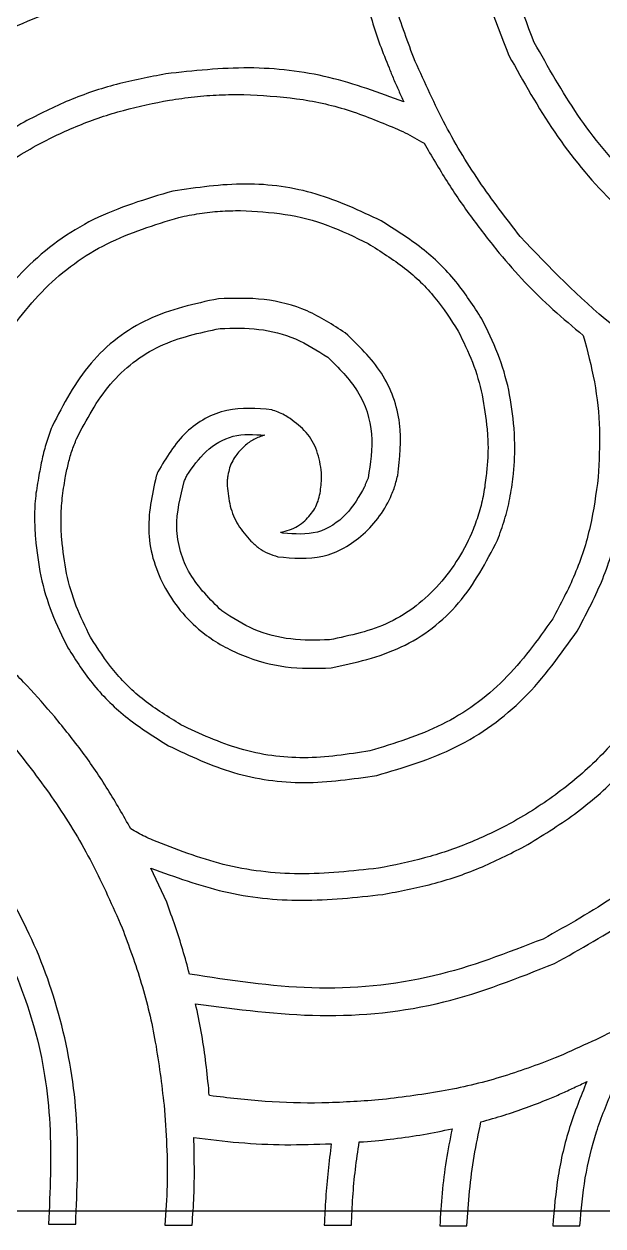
# Model space of a CAD drawing. Extents: x 0 to 371, y 0 to 260.
# Drawn here: x 242.17 to 259.67, y 0.21 to 36.57 of the extents above; entities that cross this region are included whole.
import ezdxf

# ---------------------------------------------------------------- set-up
doc = ezdxf.new("R2010")
doc.units = 0
doc.layers.add('Layer_1', color=7, linetype='CONTINUOUS')

msp = doc.modelspace()

# ---------------------------------------------------------------- linework, layer by layer
at = {"layer": 'Layer_1', "color": 7}
for points in [[(0.02646, 259.95312), (370.443122, 259.95312), (370.443122, 0.661457), (0.02646, 0.661457)], [(248.816852, 34.4348)], [(248.720215, 30.924935)]]:
    msp.add_lwpolyline(points, close=True, dxfattribs=at)
for points in [[(251.169162, 22.859795), (251.169162, 22.992087)], [(246.485727, 10.001148), (246.009787, 11.033126)], [(252.30656, 2.751462), (252.438852, 2.751462)], [(242.913852, 0.264791), (243.733957, 0.264791)], [(246.433017, 0.23792), (247.253122, 0.23792)], [(251.248227, 0.23792), (252.068332, 0.23792)], [(254.741037, 0.211565), (255.561142, 0.211565)], [(258.153749, 0.211565), (258.97437, 0.211565)]]:
    msp.add_lwpolyline(points, dxfattribs=at)
for points, knots in [([(255.640207, 46.566874), (255.459599, 45.304785), (255.099927, 42.791385), (255.485288, 39.021897), (256.390396, 36.728846), (256.830832, 35.613021)], [0, 0, 0, 0, 3.817741, 7.602876, 11.19059, 11.19059, 11.19059, 11.19059]), ([(257.598227, 36.009896), (257.1702, 37.112584), (256.288893, 39.38302), (255.9687, 43.113116), (256.366684, 45.589636), (256.566249, 46.831457)], [0, 0, 0, 0, 3.536436, 7.28153, 11.048228, 11.048228, 11.048228, 11.048228]), ([(253.947287, 35.559795), (253.741516, 36.114275), (253.322005, 37.244717), (252.903341, 39.048445), (252.75357, 40.294612), (252.67708, 40.931043)], [0, 0, 0, 0, 1.773057, 3.6148, 5.537175, 5.537175, 5.537175, 5.537175]), ([(241.644162, 36.380416), (242.314781, 36.667458), (243.689442, 37.255848), (245.933639, 37.739263), (247.483323, 37.82412), (248.26908, 37.867147)], [0, 0, 0, 0, 2.184858, 4.4786, 6.837881, 6.837881, 6.837881, 6.837881]), ([(252.492078, 37.411878), (252.556902, 37.160908), (252.685043, 36.664808), (252.924022, 35.940383), (253.112593, 35.474088), (253.206247, 35.242501)], [0, 0, 0, 0, 0.777492, 1.536895, 2.286196, 2.286196, 2.286196, 2.286196]), ([(262.387082, 30.189063), (261.747593, 30.726188), (260.461198, 31.806667), (258.847677, 33.78209), (258.016406, 35.26427), (257.598227, 36.009896)], [0, 0, 0, 0, 2.50184, 5.032695, 7.594725, 7.594725, 7.594725, 7.594725]), ([(257.174997, 30.135837), (256.749584, 30.68668), (255.895432, 31.792674), (254.809969, 33.611401), (254.236632, 34.9063), (253.947287, 35.559795)], [0, 0, 0, 0, 2.086879, 4.19008, 6.332929, 6.332929, 6.332929, 6.332929]), ([(256.830832, 35.613021), (257.269812, 34.825479), (258.141206, 33.262174), (259.839439, 31.19034), (261.189328, 30.060733), (261.857915, 29.501249)], [0, 0, 0, 0, 2.701851, 5.363294, 7.97507, 7.97507, 7.97507, 7.97507]), ([(246.459372, 35.057499), (245.961012, 34.962391), (244.966752, 34.772645), (243.522222, 34.290591), (242.622845, 33.831666), (242.173328, 33.602291)], [0, 0, 0, 0, 1.521205, 3.0349, 4.547437, 4.547437, 4.547437, 4.547437]), ([(253.655832, 34.210523), (252.909187, 34.486192), (251.399187, 35.0437), (248.940133, 35.332042), (247.295501, 35.150033), (246.459372, 35.057499)], [0, 0, 0, 0, 2.382423, 4.818162, 7.337126, 7.337126, 7.337126, 7.337126]), ([(253.206247, 35.242501), (253.252175, 35.127518), (253.344601, 34.89613), (253.497803, 34.553469), (253.603044, 34.325082), (253.655832, 34.210523)], [0, 0, 0, 0, 0.371413, 0.747421, 1.125839, 1.125839, 1.125839, 1.125839]), ([(238.7601, 29.60667), (239.117535, 30.045231), (239.827167, 30.915925), (241.114594, 32.009113), (242.451685, 32.876529), (243.817836, 33.521935), (245.167892, 33.984651), (246.099511, 34.170718), (246.565308, 34.263749)], [0, 0, 0, 0, 1.694248, 3.363666, 5.041543, 6.462724, 7.886535, 9.310269, 9.310269, 9.310269, 9.310269]), ([(246.565308, 34.263749), (246.817555, 34.300523), (247.318287, 34.373522), (248.070473, 34.430972), (248.56922, 34.43353), (248.816852, 34.4348)], [0, 0, 0, 0, 0.764611, 1.517822, 2.260581, 2.260581, 2.260581, 2.260581]), ([(248.816852, 34.4348), (249.350386, 34.406929), (250.406285, 34.35177), (251.952602, 34.012424), (252.913654, 33.614514), (253.391249, 33.416773)], [0, 0, 0, 0, 1.601314, 3.169101, 4.717874, 4.717874, 4.717874, 4.717874]), ([(242.173328, 33.602291), (241.660732, 33.290947), (240.637353, 32.669359), (239.274879, 31.47589), (238.509761, 30.549162), (238.124997, 30.083126)], [0, 0, 0, 0, 1.797007, 3.587655, 5.399073, 5.399073, 5.399073, 5.399073]), ([(253.391249, 33.416773), (253.49289, 33.371478), (253.692958, 33.282319), (253.980314, 33.124618), (254.169554, 33.019814), (254.26458, 32.967188)], [0, 0, 0, 0, 0.33368, 0.656813, 0.982731, 0.982731, 0.982731, 0.982731]), ([(254.26458, 32.967188), (254.491669, 32.576182), (254.944218, 31.796978), (255.706733, 30.684631), (256.262735, 29.983196), (256.539894, 29.633541)], [0, 0, 0, 0, 1.356194, 2.702651, 4.040972, 4.040972, 4.040972, 4.040972]), ([(252.968019, 30.612293), (252.324144, 30.916054), (251.028494, 31.527302), (248.843862, 31.828792), (247.401357, 31.618445), (246.671245, 31.511979)], [0, 0, 0, 0, 2.12763, 4.281365, 6.488666, 6.488666, 6.488666, 6.488666]), ([(246.671245, 31.511979), (245.854127, 31.26991), (244.225963, 30.787571), (242.109288, 29.247555), (241.115556, 27.852843), (240.612183, 27.146354)], [0, 0, 0, 0, 2.544261, 5.069616, 7.661989, 7.661989, 7.661989, 7.661989]), ([(246.856247, 30.718229), (247.062849, 30.760187), (247.474015, 30.84369), (248.097713, 30.912594), (248.513313, 30.920833), (248.720215, 30.924935)], [0, 0, 0, 0, 0.632265, 1.258296, 1.878937, 1.878937, 1.878937, 1.878937]), ([(248.720215, 30.924935), (249.170005, 30.901482), (250.065144, 30.854807), (251.37425, 30.517318), (252.172555, 30.121906), (252.571144, 29.924479)], [0, 0, 0, 0, 1.34924, 2.685161, 4.017308, 4.017308, 4.017308, 4.017308]), ([(241.326352, 26.723124), (241.790024, 27.364854), (242.705771, 28.632265), (244.633183, 30.038461), (246.114169, 30.491317), (246.856247, 30.718229)], [0, 0, 0, 0, 2.366487, 4.673792, 6.990994, 6.990994, 6.990994, 6.990994]), ([(256.010727, 27.649166), (255.761937, 28.037511), (255.255494, 28.828036), (254.212262, 29.831973), (253.388023, 30.348889), (252.968019, 30.612293)], [0, 0, 0, 0, 1.380369, 2.809918, 4.295238, 4.295238, 4.295238, 4.295238]), ([(252.571144, 29.924479), (252.948974, 29.689103), (253.689427, 29.227822), (254.625035, 28.331627), (255.07579, 27.624821), (255.296558, 27.278646)], [0, 0, 0, 0, 1.333712, 2.613745, 3.842465, 3.842465, 3.842465, 3.842465]), ([(267.387807, 23.759481), (266.027308, 24.241513), (263.393619, 25.174641), (259.874644, 27.310171), (258.057263, 29.212387), (257.174997, 30.135837)], [0, 0, 0, 0, 4.325797, 8.373984, 12.19338, 12.19338, 12.19338, 12.19338]), ([(256.539894, 29.633541), (256.794411, 29.338337), (257.306635, 28.74423), (258.158682, 27.915453), (258.770683, 27.40445), (259.07979, 27.146354)], [0, 0, 0, 0, 1.168937, 2.352526, 3.560394, 3.560394, 3.560394, 3.560394]), ([(248.046872, 28.257398), (247.322628, 28.100955), (245.882078, 27.789783), (244.050594, 26.386687), (243.366808, 25.065224), (243.019789, 24.394585)], [0, 0, 0, 0, 2.205182, 4.386198, 6.633616, 6.633616, 6.633616, 6.633616]), ([(251.88333, 27.22542), (251.50957, 27.467456), (250.757691, 27.954351), (249.419958, 28.296254), (248.50878, 28.270469), (248.046872, 28.257398)], [0, 0, 0, 0, 1.329611, 2.674722, 4.057669, 4.057669, 4.057669, 4.057669]), ([(256.989995, 24.341874), (256.946239, 24.725741), (256.858905, 25.49191), (256.521495, 26.607381), (256.181462, 27.300928), (256.010727, 27.649166)], [0, 0, 0, 0, 1.157468, 2.310219, 3.472746, 3.472746, 3.472746, 3.472746]), ([(243.760828, 24.024065), (244.063755, 24.60015), (244.661562, 25.737018), (246.231787, 26.959591), (247.476107, 27.224818), (248.099582, 27.357712)], [0, 0, 0, 0, 1.939237, 3.826964, 5.722687, 5.722687, 5.722687, 5.722687]), ([(248.099582, 27.357712), (248.491482, 27.367172), (249.264233, 27.385827), (250.397589, 27.097058), (251.036678, 26.688071), (251.354164, 26.484896)], [0, 0, 0, 0, 1.173336, 2.313595, 3.439248, 3.439248, 3.439248, 3.439248]), ([(255.296558, 27.278646), (255.449705, 26.967642), (255.754394, 26.348889), (256.049927, 25.347797), (256.129357, 24.66101), (256.169374, 24.315003)], [0, 0, 0, 0, 1.038856, 2.066839, 3.110587, 3.110587, 3.110587, 3.110587]), ([(253.47083, 22.913021), (253.529155, 23.440078), (253.646921, 24.504286), (253.071333, 26.088861), (252.282048, 26.843968), (251.88333, 27.22542)], [0, 0, 0, 0, 1.577528, 3.185267, 4.826555, 4.826555, 4.826555, 4.826555]), ([(259.07979, 27.146354), (259.203238, 26.680522), (259.450487, 25.74752), (259.603924, 24.302844), (259.554526, 23.339965), (259.529892, 22.859795)], [0, 0, 0, 0, 1.444513, 2.893171, 4.334215, 4.334215, 4.334215, 4.334215]), ([(251.354164, 26.484896), (251.683042, 26.16428), (252.340046, 25.523785), (252.789142, 24.171334), (252.643285, 23.276181), (252.571144, 22.83344)], [0, 0, 0, 0, 1.365466, 2.727799, 4.061015, 4.061015, 4.061015, 4.061015]), ([(249.660727, 24.897396), (249.202723, 24.937541), (248.275494, 25.018816), (246.961734, 24.279934), (246.472946, 23.447692), (246.221144, 23.018958)], [0, 0, 0, 0, 1.356337, 2.745907, 4.222353, 4.222353, 4.222353, 4.222353]), ([(250.216249, 24.632813), (250.159014, 24.668403), (250.041731, 24.741332), (249.856226, 24.831877), (249.724935, 24.875878), (249.660727, 24.897396)], [0, 0, 0, 0, 0.202151, 0.414237, 0.617239, 0.617239, 0.617239, 0.617239]), ([(243.019789, 24.394585), (242.961552, 24.234018), (242.844978, 23.912602), (242.713171, 23.41683), (242.652957, 23.080722), (242.622914, 22.913021)], [0, 0, 0, 0, 0.512246, 1.025391, 1.536387, 1.536387, 1.536387, 1.536387]), ([(251.169162, 22.992087), (251.134195, 23.218019), (251.066323, 23.656569), (250.729997, 24.243269), (250.387222, 24.503175), (250.216249, 24.632813)], [0, 0, 0, 0, 0.682479, 1.32474, 1.963902, 1.963902, 1.963902, 1.963902]), ([(243.416664, 22.83344), (243.44475, 22.971965), (243.500168, 23.245285), (243.611114, 23.64479), (243.711233, 23.898425), (243.760828, 24.024065)], [0, 0, 0, 0, 0.424009, 0.8366, 1.2416, 1.2416, 1.2416, 1.2416]), ([(247.094475, 22.913021), (247.273243, 23.167131), (247.631398, 23.676233), (248.481914, 24.197187), (249.124069, 24.152592), (249.44937, 24.130001)], [0, 0, 0, 0, 0.929904, 1.863034, 2.821039, 2.821039, 2.821039, 2.821039]), ([(249.44937, 24.130001), (249.338203, 24.093202), (249.115761, 24.019567), (248.83183, 23.808267), (248.678537, 23.634459), (248.602394, 23.548124)], [0, 0, 0, 0, 0.349447, 0.699231, 1.044459, 1.044459, 1.044459, 1.044459]), ([(256.169374, 24.315003), (256.181858, 24.156709), (256.206654, 23.842323), (256.190692, 23.373355), (256.158796, 23.065369), (256.143019, 22.913021)], [0, 0, 0, 0, 0.47604, 0.945453, 1.404938, 1.404938, 1.404938, 1.404938]), ([(256.963124, 22.886666), (256.977341, 23.04562), (257.005909, 23.365039), (257.010736, 23.851151), (256.996965, 24.176969), (256.989995, 24.341874)], [0, 0, 0, 0, 0.478613, 0.961775, 1.45692, 1.45692, 1.45692, 1.45692]), ([(248.602394, 23.548124), (248.560134, 23.484549), (248.475259, 23.356862), (248.379118, 23.143665), (248.351659, 22.990345), (248.33781, 22.913021)], [0, 0, 0, 0, 0.228959, 0.459846, 0.694772, 0.694772, 0.694772, 0.694772]), ([(242.622914, 22.913021), (242.585736, 22.707804), (242.510736, 22.293809), (242.480359, 21.654328), (242.504663, 21.225158), (242.516977, 21.007712)], [0, 0, 0, 0, 0.625173, 1.261198, 1.914414, 1.914414, 1.914414, 1.914414]), ([(246.221144, 23.018958), (246.213908, 23.007828), (246.197868, 22.983156), (246.189025, 22.935549), (246.175619, 22.903725), (246.168433, 22.886666)], [0, 0, 0, 0, 0.039476, 0.087505, 0.142997, 0.142997, 0.142997, 0.142997]), ([(247.014894, 22.727503), (247.023948, 22.747363), (247.042818, 22.788751), (247.066551, 22.851773), (247.08542, 22.893161), (247.094475, 22.913021)], [0, 0, 0, 0, 0.065465, 0.136427, 0.201892, 0.201892, 0.201892, 0.201892]), ([(248.33781, 22.913021), (248.3307, 22.877837), (248.316567, 22.807904), (248.311616, 22.701185), (248.311509, 22.630505), (248.311455, 22.595212)], [0, 0, 0, 0, 0.107533, 0.213734, 0.319652, 0.319652, 0.319652, 0.319652]), ([(249.846245, 20.45219), (250.306303, 20.411198), (251.237692, 20.328209), (252.519001, 21.080465), (253.134596, 21.932404), (253.359747, 22.516672), (253.419397, 22.711795), (253.453421, 22.844909), (253.47083, 22.913021)], [0, 0, 0, 0, 1.356337, 2.745907, 4.222353, 4.421867, 4.623134, 4.834031, 4.834031, 4.834031, 4.834031]), ([(256.143019, 22.913021), (256.120609, 22.723502), (256.076304, 22.348804), (255.938859, 21.799856), (255.604696, 20.834761), (254.818025, 19.569845), (253.281572, 18.33417), (252.032645, 18.070673), (251.406874, 17.938648)], [0, 0, 0, 0, 0.572018, 1.130935, 1.693503, 3.632811, 5.520735, 7.416586, 7.416586, 7.416586, 7.416586]), ([(258.894788, 18.203232), (259.153991, 18.69133), (259.672394, 19.667524), (260.171229, 21.262527), (260.307864, 22.361943), (260.376352, 22.913021)], [0, 0, 0, 0, 1.655747, 3.311482, 4.975489, 4.975489, 4.975489, 4.975489]), ([(243.310727, 20.981356), (243.299946, 21.190386), (243.278571, 21.604843), (243.321663, 22.224793), (243.385015, 22.630673), (243.416664, 22.83344)], [0, 0, 0, 0, 0.627466, 1.244117, 1.859713, 1.859713, 1.859713, 1.859713]), ([(246.168433, 22.886666), (246.042694, 22.314509), (245.789398, 21.161922), (246.357368, 19.412832), (247.44199, 18.145134), (248.764631, 17.424998), (250.082831, 17.05437), (250.996942, 17.07947), (251.4601, 17.092188)], [0, 0, 0, 0, 1.731203, 3.487438, 5.285215, 6.609014, 7.955642, 9.338713, 9.338713, 9.338713, 9.338713]), ([(248.152808, 18.81198), (247.798161, 19.161948), (247.095178, 19.855658), (246.66251, 21.330112), (246.898657, 22.266561), (247.014894, 22.727503)], [0, 0, 0, 0, 1.479953, 2.933571, 4.342663, 4.342663, 4.342663, 4.342663]), ([(248.311455, 22.595212), (248.33461, 22.390756), (248.381087, 21.98037), (248.616616, 21.395309), (248.889653, 21.083784), (249.025624, 20.928646)], [0, 0, 0, 0, 0.616138, 1.236716, 1.852341, 1.852341, 1.852341, 1.852341]), ([(252.465207, 22.568856), (252.29998, 22.277576), (251.966876, 21.690346), (251.057528, 21.083236), (250.358248, 21.138798), (250.004892, 21.166874)], [0, 0, 0, 0, 1.000364, 2.016767, 3.055005, 3.055005, 3.055005, 3.055005]), ([(250.66635, 21.536878), (250.774409, 21.656886), (250.992287, 21.898857), (251.141405, 22.373939), (251.159916, 22.697957), (251.169162, 22.859795)], [0, 0, 0, 0, 0.479683, 0.967182, 1.45365, 1.45365, 1.45365, 1.45365]), ([(252.571144, 22.83344), (252.560342, 22.804568), (252.537842, 22.744428), (252.498508, 22.657868), (252.476009, 22.597729), (252.465207, 22.568856)], [0, 0, 0, 0, 0.092457, 0.192584, 0.28504, 0.28504, 0.28504, 0.28504]), ([(256.487183, 20.955001), (256.561355, 21.159951), (256.71057, 21.572256), (256.86981, 22.219424), (256.931737, 22.662234), (256.963124, 22.886666)], [0, 0, 0, 0, 0.653591, 1.314851, 1.994441, 1.994441, 1.994441, 1.994441]), ([(259.529892, 22.859795), (259.462939, 22.359207), (259.329054, 21.358181), (258.863544, 19.908472), (258.390114, 19.01822), (258.153749, 18.573751)], [0, 0, 0, 0, 1.513347, 3.026242, 4.534674, 4.534674, 4.534674, 4.534674]), ([(249.92531, 21.19323), (250.017685, 21.213857), (250.197908, 21.2541), (250.451793, 21.368632), (250.594536, 21.480565), (250.66635, 21.536878)], [0, 0, 0, 0, 0.283586, 0.553275, 0.82633, 0.82633, 0.82633, 0.82633]), ([(250.004892, 21.166874), (249.995858, 21.168613), (249.977114, 21.172221), (249.953089, 21.187883), (249.934344, 21.191491), (249.92531, 21.19323)], [0, 0, 0, 0, 0.027378, 0.056812, 0.08419, 0.08419, 0.08419, 0.08419]), ([(242.516977, 21.007712), (242.560733, 20.623845), (242.648067, 19.857676), (242.985477, 18.742205), (243.32551, 18.048658), (243.496245, 17.70042)], [0, 0, 0, 0, 1.157468, 2.310219, 3.472746, 3.472746, 3.472746, 3.472746]), ([(244.184058, 18.01823), (244.030883, 18.329192), (243.726151, 18.947831), (243.430257, 19.948696), (243.350773, 20.635388), (243.310727, 20.981356)], [0, 0, 0, 0, 1.03879, 2.066605, 3.11024, 3.11024, 3.11024, 3.11024]), ([(249.025624, 20.928646), (249.105863, 20.855083), (249.263529, 20.710534), (249.541995, 20.545895), (249.744365, 20.483568), (249.846245, 20.45219)], [0, 0, 0, 0, 0.326106, 0.640784, 0.959816, 0.959816, 0.959816, 0.959816]), ([(251.4601, 17.092188), (252.184604, 17.250594), (253.626303, 17.565807), (255.451047, 18.973087), (256.139065, 20.289123), (256.487183, 20.955001)], [0, 0, 0, 0, 2.206856, 4.391448, 6.628866, 6.628866, 6.628866, 6.628866]), ([(251.406874, 17.938648), (251.015012, 17.929215), (250.242352, 17.910616), (249.109214, 18.199751), (248.470249, 18.608775), (248.152808, 18.81198)], [0, 0, 0, 0, 1.173205, 2.313288, 3.43889, 3.43889, 3.43889, 3.43889]), ([(258.153749, 18.573751), (257.69472, 17.93139), (256.78584, 16.65951), (254.852046, 15.258868), (253.368073, 14.805736), (252.62437, 14.578646)], [0, 0, 0, 0, 2.359034, 4.670902, 6.993497, 6.993497, 6.993497, 6.993497]), ([(243.09937, 15.610624), (242.826829, 15.925334), (242.277648, 16.559488), (241.370729, 17.449584), (240.708079, 17.985989), (240.373955, 18.256458)], [0, 0, 0, 0, 1.248722, 2.516229, 3.805333, 3.805333, 3.805333, 3.805333]), ([(252.835727, 13.837607), (253.652845, 14.079676), (255.281009, 14.562015), (257.397684, 16.102031), (258.391416, 17.496743), (258.894788, 18.203232)], [0, 0, 0, 0, 2.544261, 5.069616, 7.661989, 7.661989, 7.661989, 7.661989]), ([(246.908957, 15.372396), (246.531164, 15.607766), (245.790803, 16.06902), (244.855441, 16.965296), (244.404786, 17.672061), (244.184058, 18.01823)], [0, 0, 0, 0, 1.333601, 2.613455, 3.8421, 3.8421, 3.8421, 3.8421]), ([(243.496245, 17.70042), (243.745035, 17.312075), (244.251478, 16.52155), (245.29471, 15.517613), (246.118949, 15.000697), (246.538953, 14.737293)], [0, 0, 0, 0, 1.380369, 2.809918, 4.295238, 4.295238, 4.295238, 4.295238]), ([(260.694161, 15.68969), (260.336687, 15.251122), (259.626954, 14.380388), (258.339286, 13.28728), (257.002147, 12.419878), (255.636092, 11.774551), (254.286176, 11.312101), (253.354703, 11.12612), (252.888953, 11.033126)], [0, 0, 0, 0, 1.694336, 3.363942, 5.041931, 6.462934, 7.88643, 9.310004, 9.310004, 9.310004, 9.310004]), ([(243.733957, 0.264791), (243.780046, 1.317185), (243.871175, 3.398025), (243.368475, 6.434243), (242.369811, 9.181507), (240.9216, 11.548063), (239.248749, 13.632554), (237.895542, 14.760506), (237.22531, 15.31917)], [0, 0, 0, 0, 3.153481, 6.235204, 9.163737, 11.865588, 14.527031, 17.138807, 17.138807, 17.138807, 17.138807]), ([(245.401039, 12.223751), (245.173967, 12.623397), (244.72181, 13.419191), (243.954699, 14.553335), (243.383738, 15.259112), (243.09937, 15.610624)], [0, 0, 0, 0, 1.378677, 2.745288, 4.101289, 4.101289, 4.101289, 4.101289]), ([(252.62437, 14.578646), (251.964007, 14.47744), (250.658033, 14.277288), (248.675328, 14.549176), (247.49598, 15.098813), (246.908957, 15.372396)], [0, 0, 0, 0, 1.998047, 3.951459, 5.887385, 5.887385, 5.887385, 5.887385]), ([(257.307288, 11.694585), (257.819885, 12.005929), (258.843263, 12.627516), (260.205738, 13.820986), (260.970855, 14.747714), (261.35562, 15.213749)], [0, 0, 0, 0, 1.797007, 3.587655, 5.399073, 5.399073, 5.399073, 5.399073]), ([(241.908745, 14.657712), (242.334157, 14.106869), (243.188309, 13.000874), (244.273773, 11.182148), (244.84711, 9.887249), (245.136455, 9.233753)], [0, 0, 0, 0, 2.086879, 4.19008, 6.332929, 6.332929, 6.332929, 6.332929]), ([(246.538953, 14.737293), (247.182828, 14.433532), (248.478478, 13.822284), (250.66311, 13.520794), (252.105615, 13.731141), (252.835727, 13.837607)], [0, 0, 0, 0, 2.12763, 4.281365, 6.488666, 6.488666, 6.488666, 6.488666]), ([(263.683643, 13.67896), (263.151136, 13.038796), (262.077285, 11.747846), (260.095548, 10.140079), (258.61013, 9.308483), (257.86281, 8.890105)], [0, 0, 0, 0, 2.494016, 5.029417, 7.596492, 7.596492, 7.596492, 7.596492]), ([(258.206975, 8.149065), (258.994517, 8.588045), (260.557822, 9.459439), (262.629656, 11.157672), (263.759263, 12.507561), (264.318747, 13.176148)], [0, 0, 0, 0, 2.701851, 5.363294, 7.97507, 7.97507, 7.97507, 7.97507]), ([(246.062497, 11.879587), (245.985459, 11.914612), (245.833797, 11.983565), (245.612157, 12.096878), (245.471459, 12.181432), (245.401039, 12.223751)], [0, 0, 0, 0, 0.253874, 0.499792, 0.746207, 0.746207, 0.746207, 0.746207]), ([(252.888953, 11.033126), (252.090745, 10.945941), (250.525586, 10.774985), (248.187069, 11.050619), (246.765018, 11.605476), (246.062497, 11.879587)], [0, 0, 0, 0, 2.40486, 4.715544, 6.971607, 6.971607, 6.971607, 6.971607]), ([(253.021245, 10.239376), (253.519605, 10.334484), (254.513865, 10.524231), (255.958395, 11.006285), (256.857772, 11.46521), (257.307288, 11.694585)], [0, 0, 0, 0, 1.521205, 3.0349, 4.547437, 4.547437, 4.547437, 4.547437]), ([(246.009787, 11.033126), (246.736853, 10.767846), (248.207225, 10.23136), (250.603315, 9.976321), (252.205151, 10.150591), (253.021245, 10.239376)], [0, 0, 0, 0, 2.315932, 4.683594, 7.142714, 7.142714, 7.142714, 7.142714]), ([(247.173541, 7.831771), (247.108445, 8.076715), (246.978506, 8.565659), (246.744361, 9.28795), (246.572015, 9.763205), (246.485727, 10.001148)], [0, 0, 0, 0, 0.760224, 1.51752, 2.276834, 2.276834, 2.276834, 2.276834]), ([(245.136455, 9.233753), (245.342223, 8.679317), (245.761717, 7.549001), (246.180416, 5.745452), (246.330175, 4.499409), (246.406662, 3.863021)], [0, 0, 0, 0, 1.772931, 3.614432, 5.536675, 5.536675, 5.536675, 5.536675]), ([(241.51187, 8.836878), (241.869981, 7.970005), (242.604962, 6.190845), (243.049596, 3.264033), (242.959445, 1.272164), (242.913852, 0.264791)], [0, 0, 0, 0, 2.806581, 5.760191, 8.782432, 8.782432, 8.782432, 8.782432]), ([(257.86281, 8.890105), (256.773206, 8.467419), (254.531737, 7.597896), (250.85042, 7.260094), (248.402396, 7.64071), (247.173541, 7.831771)], [0, 0, 0, 0, 3.494909, 7.189522, 10.913489, 10.913489, 10.913489, 10.913489]), ([(263.657288, 8.519585), (263.106445, 8.094172), (262.000451, 7.240021), (260.181724, 6.154557), (258.886825, 5.58122), (258.23333, 5.291875)], [0, 0, 0, 0, 2.086879, 4.19008, 6.332929, 6.332929, 6.332929, 6.332929]), ([(247.359058, 6.932085), (248.612229, 6.76418), (251.106862, 6.429939), (254.839704, 6.806266), (257.106152, 7.710079), (258.206975, 8.149065)], [0, 0, 0, 0, 3.787454, 7.53952, 11.082994, 11.082994, 11.082994, 11.082994]), ([(247.755933, 4.365833), (247.725964, 4.656478), (247.666266, 5.235426), (247.535465, 6.092179), (247.417473, 6.653961), (247.359058, 6.932085)], [0, 0, 0, 0, 0.876497, 1.745927, 2.598393, 2.598393, 2.598393, 2.598393]), ([(258.23333, 5.291875), (257.685181, 5.085908), (256.56406, 4.664647), (254.768515, 4.247617), (253.525011, 4.098131), (252.888953, 4.021668)], [0, 0, 0, 0, 1.75538, 3.590254, 5.511553, 5.511553, 5.511553, 5.511553]), ([(247.782289, 4.15396), (247.775215, 4.177976), (247.761808, 4.223497), (247.755815, 4.295116), (247.755893, 4.341651), (247.755933, 4.365833)], [0, 0, 0, 0, 0.074913, 0.141994, 0.21457, 0.21457, 0.21457, 0.21457]), ([(255.984372, 3.36021), (256.218054, 3.424899), (256.681035, 3.553063), (257.358275, 3.790006), (257.934319, 4.008729), (258.412469, 4.212021), (258.798049, 4.394062), (259.055717, 4.515777), (259.185727, 4.57719)], [0, 0, 0, 0, 0.727214, 1.440791, 2.151392, 2.57552, 2.999085, 3.430447, 3.430447, 3.430447, 3.430447]), ([(259.185727, 4.57719), (259.00023, 4.117842), (258.627195, 3.194094), (258.284432, 1.722807), (258.197523, 0.717773), (258.153749, 0.211565)], [0, 0, 0, 0, 1.484712, 2.985751, 4.509004, 4.509004, 4.509004, 4.509004]), ([(258.97437, 0.211565), (259.017854, 0.69761), (259.103817, 1.658463), (259.440905, 3.058177), (259.800977, 3.932434), (259.979477, 4.365833)], [0, 0, 0, 0, 1.462836, 2.891851, 4.296687, 4.296687, 4.296687, 4.296687]), ([(252.888953, 4.021668), (252.316669, 3.9828), (251.17656, 3.905366), (249.467518, 3.95232), (248.342369, 4.086946), (247.782289, 4.15396)], [0, 0, 0, 0, 1.720198, 3.426992, 5.118717, 5.118717, 5.118717, 5.118717]), ([(246.406662, 3.863021), (246.436486, 3.457877), (246.495934, 2.650316), (246.513018, 1.439271), (246.459609, 0.637239), (246.433017, 0.23792)], [0, 0, 0, 0, 1.218643, 2.429083, 3.62932, 3.62932, 3.62932, 3.62932]), ([(255.561142, 0.211565), (255.58414, 0.564332), (255.630142, 1.26995), (255.767119, 2.322518), (255.91198, 3.014439), (255.984372, 3.36021)], [0, 0, 0, 0, 1.060427, 2.121111, 3.180638, 3.180638, 3.180638, 3.180638]), ([(252.438852, 2.751462), (252.744534, 2.781303), (253.349622, 2.840373), (254.241664, 2.971428), (254.823754, 3.089877), (255.11104, 3.148337)], [0, 0, 0, 0, 0.921337, 1.823761, 2.703172, 2.703172, 2.703172, 2.703172]), ([(255.11104, 3.148337), (255.047368, 2.828618), (254.919471, 2.186408), (254.804272, 1.20443), (254.762207, 0.543966), (254.741037, 0.211565)], [0, 0, 0, 0, 0.977678, 1.963836, 2.963033, 2.963033, 2.963033, 2.963033]), ([(247.253122, 0.23792), (247.274416, 0.529145), (247.317109, 1.113013), (247.326573, 1.996058), (247.312776, 2.586545), (247.305832, 2.883754)], [0, 0, 0, 0, 0.875822, 1.755912, 2.647795, 2.647795, 2.647795, 2.647795]), ([(247.305832, 2.883754), (247.760333, 2.829139), (248.67501, 2.719227), (250.063269, 2.650809), (250.993331, 2.682731), (251.4601, 2.698752)], [0, 0, 0, 0, 1.373125, 2.763393, 4.164094, 4.164094, 4.164094, 4.164094]), ([(251.4601, 2.698752), (251.426655, 2.425498), (251.359862, 1.879769), (251.285176, 1.059279), (251.260533, 0.511471), (251.248227, 0.23792)], [0, 0, 0, 0, 0.825871, 1.649386, 2.470783, 2.470783, 2.470783, 2.470783]), ([(252.068332, 0.23792), (252.080683, 0.519953), (252.105338, 1.082927), (252.18429, 1.921848), (252.265927, 2.47576), (252.30656, 2.751462)], [0, 0, 0, 0, 0.846837, 1.690392, 2.526343, 2.526343, 2.526343, 2.526343])]:
    msp.add_open_spline(points, degree=3, knots=knots, dxfattribs=at)

doc.saveas('drawing.dxf')
